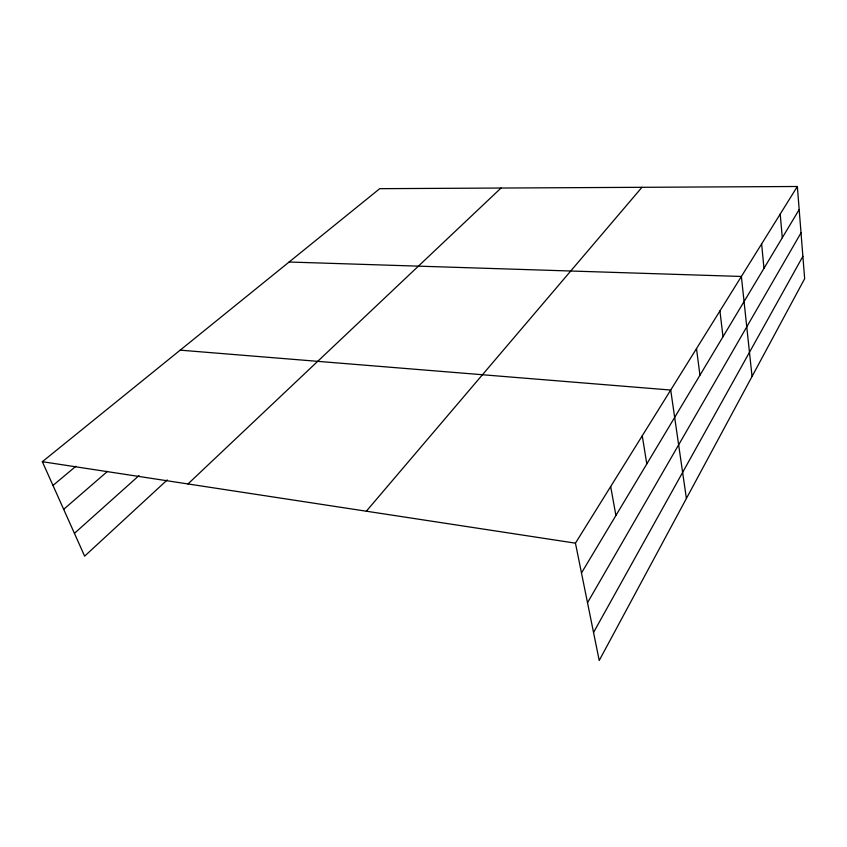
<?xml version="1.0" encoding="UTF-8"?>
<svg xmlns="http://www.w3.org/2000/svg" width="847" height="847" viewBox="0 0 847 847"><rect width="100%" height="100%" fill="white"/><g stroke="black" fill="none" stroke-linecap="round" stroke-linejoin="round"><path stroke-width="1.27" d="M593.535 632.476L802.882 256.334M587.511 602.725L801.018 232.84M581.476 572.974L799.176 209.569M797.355 186.499L804.65 278.695L599.221 660.501L575.441 543.16L797.355 186.499L379.742 188.669L42.35 461.7L84.636 556.14L167.24 479.921M366.328 511.207L641.952 187.314M187.97 483.955L501.032 188.045M74.43 533.345L139.014 475.58M63.673 509.322L107.558 471.334M52.98 485.447L75.912 466.252M289.102 262.019L741.379 276.461L752.051 376.449M180.189 350.16L670.708 390.043L686.398 498.47M42.35 461.7L575.441 543.16M610.676 486.527L615.907 515.505M642.259 435.782L646.79 463.944M696.488 348.615L699.95 375.21M719.939 310.913L722.989 336.757M761.622 243.925L763.973 268.33M780.214 214.047L782.289 237.763"/></g></svg>
